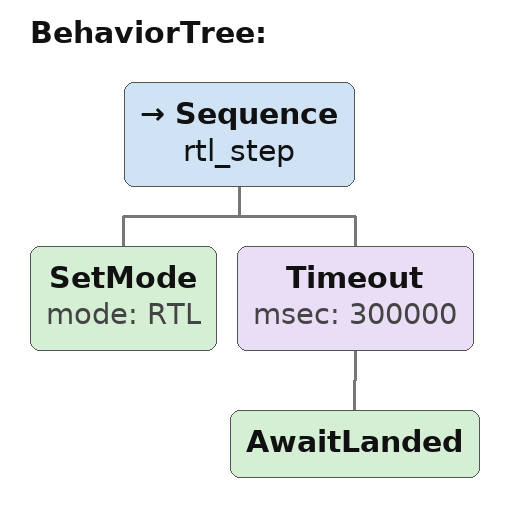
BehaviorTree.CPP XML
<?xml version="1.0"?>
<root>
  <BehaviorTree id="rtl">
    <Sequence name="rtl_step">
      <SetMode mode="RTL"/>
      <Timeout msec="300000">
        <AwaitLanded/>
      </Timeout>
    </Sequence>
  </BehaviorTree>
</root>
